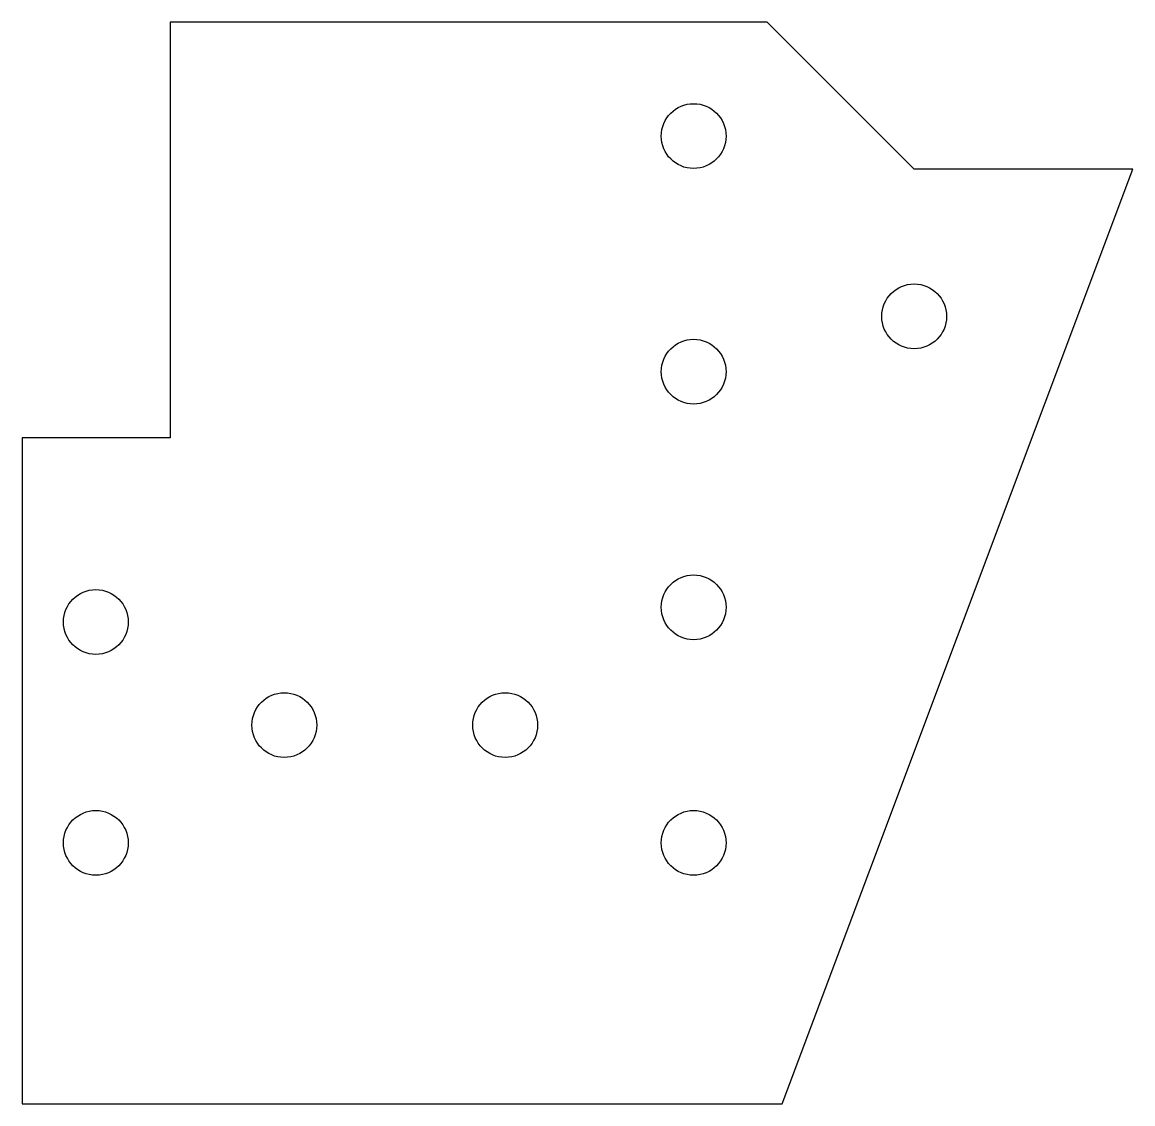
# Model space of a CAD drawing. Header units: inches. Extents: x 2.03 to 5.8, y -5.8 to -2.13.
import ezdxf

# ---------------------------------------------------------------- set-up
doc = ezdxf.new("R2010")
doc.units = ezdxf.units.IN
doc.layers.get('0').update_dxf_attribs({"linetype": 'CONTINUOUS'})

msp = doc.modelspace()

# ---------------------------------------------------------------- linework, layer by layer
msp.add_lwpolyline([(2.0313, -3.5391), (2.0313, -5.8), (4.6125, -5.8), (5.8026, -2.6264), (5.0602, -2.6264), (4.5613, -2.1275), (2.5343, -2.1275), (2.5343, -3.5391)], close=True)
for centre in [(4.3113, -2.5141), (5.0602, -3.1264), (4.3113, -3.3141), (4.3113, -4.1141), (2.2813, -4.1641), (2.9213, -4.5141), (3.6713, -4.5141), (2.2813, -4.9141), (4.3113, -4.9141)]:
    msp.add_circle(centre, 0.11)

doc.saveas('drawing.dxf')
